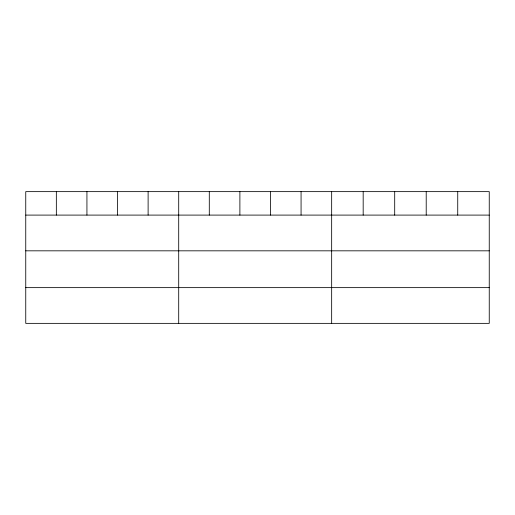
<?xml version="1.0" encoding="UTF-8"?>
<svg xmlns="http://www.w3.org/2000/svg" width="515" height="515" viewBox="0 0 515 515"><rect width="100%" height="100%" fill="white"/><g stroke="black" fill="none" stroke-linecap="round" stroke-linejoin="round"><path stroke-width="0.77" d="M489.25 215.096L489.25 323.362L25.75 323.362L25.75 191.638L489.25 191.638L489.25 215.096L25.75 215.096M25.75 250.824L489.25 250.824M25.75 287.634L489.25 287.634M457.732 191.638L457.732 215.096M426.214 191.638L426.214 215.096M394.696 191.638L394.696 215.096M363.178 191.638L363.178 215.096M331.66 191.638L331.66 323.362M301.069 191.638L301.069 215.096M270.478 191.638L270.478 215.096M239.887 191.638L239.887 215.096M209.296 191.638L209.296 215.096M178.705 191.638L178.705 323.362M148.114 191.638L148.114 215.096M117.523 191.638L117.523 215.096M86.932 191.638L86.932 215.096M56.341 191.638L56.341 215.096"/></g></svg>
